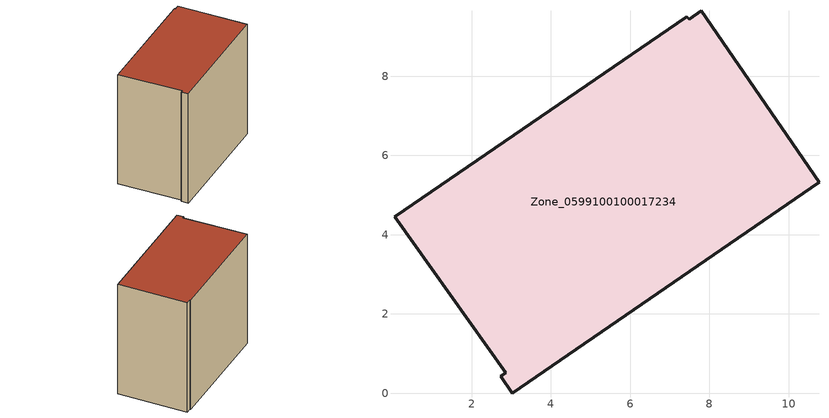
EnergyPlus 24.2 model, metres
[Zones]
Zone_0599100100017234
 floor ground (C_G): 10.77,5.32 3.02,0 2.73,0.43 2.86,0.51 0.06,4.45 7.43,9.5 7.49,9.43 7.8,9.65 z0
 wall outside (C_F): 2.86,0.51 2.73,0.43 3.02,0 10.77,5.32 7.8,9.65 7.49,9.43 7.43,9.5 0.06,4.45 2.86,0.51 z0:8.93
 roof outside (C_R): 2.73,0.43 3.02,0 10.77,5.32 7.8,9.65 7.49,9.43 7.43,9.5 0.06,4.45 2.86,0.51 z8.93
[BUILDING]
Pand.0599100100017234: North Axis=0; Terrain=City; Loads Convergence Tolerance Value=0.04; Temperature Convergence Tolerance Value=0.4; Solar Distribution=FullExterior; Maximum Number of Warmup Days=25; Minimum Number of Warmup Days=1
[Site:Location]
Rotterdam.The.Hague.AP_ZH_NLD Design_Conditions: Latitude=51.96; Longitude=4.45; Time Zone=1; Elevation=-4.5
[SITE:GROUNDTEMPERATURE:BUILDINGSURFACE]
18, 18, 18, 18, 18, 18, 18, 18, 18, 18, 18, 18
[MATERIAL] Thermal Absorptance=0.9; Solar Absorptance=0.7; Visible Absorptance=0.7
Name | Roughness | Thickness | Conductivity | Density | Specific Heat
G.TC.2015-2018 | MediumSmooth | 0.15 | 0.0428571 | 540 | 1210
F.TC.2015-2018 | Rough | 0.3 | 0.0666667 | 1920 | 840
R.TC.2015-2018 | MediumRough | 0.2 | 0.0333333 | 1500 | 1000
[CONSTRUCTION]
C_G: G.TC.2015-2018
C_F: F.TC.2015-2018
C_R: R.TC.2015-2018
[ZONE]
Zone_0599100100017234: Type=1; Multiplier=1; Ceiling Height=Autocalculate; Volume=Autocalculate; Floor Area=autocalculate; Part of Total Floor Area=Yes
[ZONEINFILTRATION:DESIGNFLOWRATE]
Infil_Zone_0599100100017234: Zone or ZoneList or Space or SpaceList=Zone_0599100100017234; Schedule=AlwaysOn; Design Flow Rate Calculation Method=Flow/Area; Flow Rate per Floor Area=0.0015; Constant Term Coefficient=1; Temperature Term Coefficient=0; Velocity Term Coefficient=0; Velocity Squared Term Coefficient=0
[HVACTEMPLATE:ZONE:IDEALLOADSAIRSYSTEM]
Zone_0599100100017234: Maximum Heating Supply Air Temperature=50; Minimum Cooling Supply Air Temperature=13; Maximum Heating Supply Air Humidity Ratio=0.0156; Minimum Cooling Supply Air Humidity Ratio=0.0077; Heating Limit=NoLimit; Cooling Limit=NoLimit; Dehumidification Control Type=ConstantSensibleHeatRatio; Cooling Sensible Heat Ratio=0.7; Dehumidification Setpoint=60; Humidification Control Type=None; Humidification Setpoint=30; Outdoor Air Method=None; Outdoor Air Flow Rate per Person=0.00944; Outdoor Air Flow Rate per Zone Floor Area=0; Outdoor Air Flow Rate per Zone=0; Demand Controlled Ventilation Type=None; Outdoor Air Economizer Type=NoEconomizer; Heat Recovery Type=None; Sensible Heat Recovery Effectiveness=0.7; Latent Heat Recovery Effectiveness=0.65
[ZONECONTROL:THERMOSTAT]
ThermostatControl_Zone_0599100100017234: Zone or ZoneList=Zone_0599100100017234; Control Type Schedule=DualSetpointControlType; Control 1=Thermostat_Zone_0599100100017234; Temperature Difference Between Cutout And Setpoint=0
[THERMOSTATSETPOINT:DUALSETPOINT]
Thermostat_Zone_0599100100017234: Heating Setpoint Temperature Schedule=HeatingSetpoint_Zone_0599100100017234; Cooling Setpoint Temperature Schedule=CoolingSetpoint_Zone_0599100100017234
[SCHEDULE:COMPACT]
HeatingSetpoint_Zone_0599100100017234: Through: 12/31, For: AllDays, Until: 24:00, 21
CoolingSetpoint_Zone_0599100100017234: Through: 12/31, For: AllDays, Until: 24:00, 24
DualSetpointControlType: Through: 12/31, For: AllDays, Until: 24:00, 4
AlwaysOn: Through: 12/31, For: AllDays, Until: 24:00, 1
